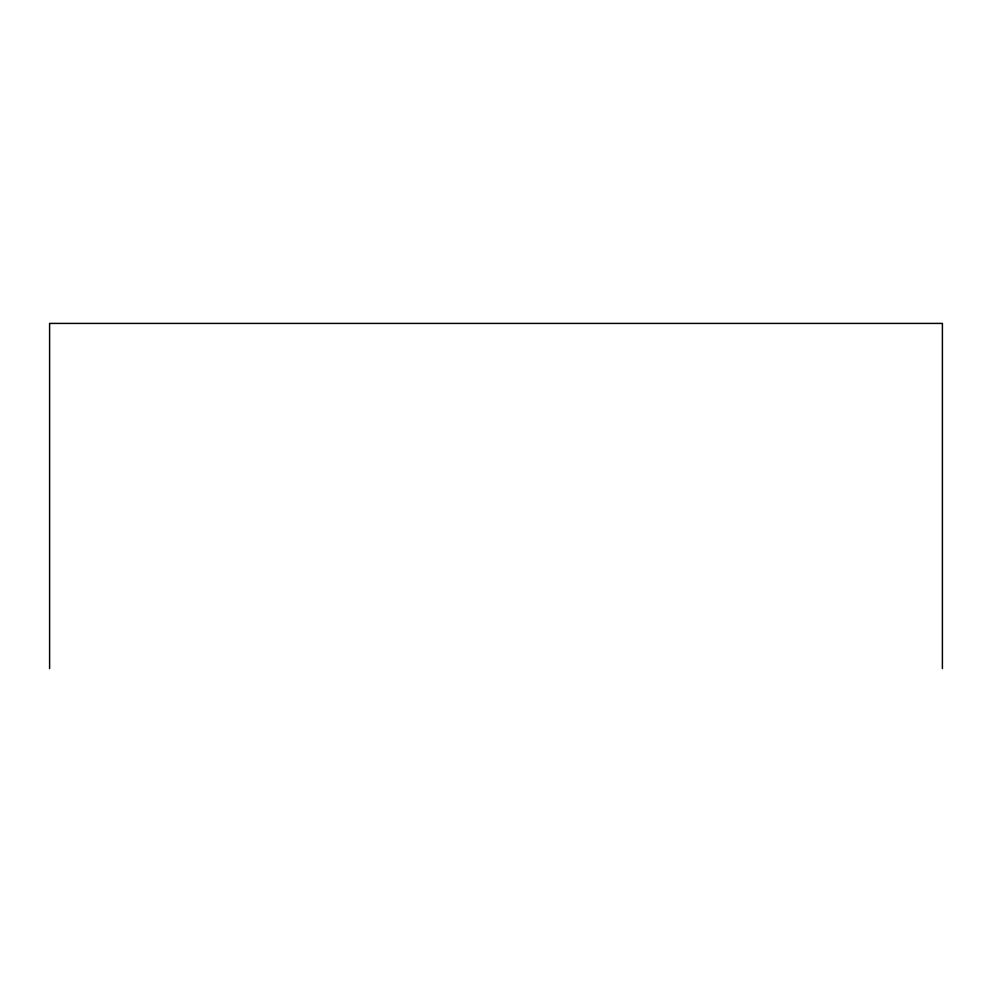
<?xml version="1.0" encoding="UTF-8"?>
<svg xmlns="http://www.w3.org/2000/svg" width="992" height="992" viewBox="0 0 992 992"><rect width="100%" height="100%" fill="white"/><g stroke="black" fill="none" stroke-linecap="round" stroke-linejoin="round"><path stroke-width="1.49" d="M942.4 668.583L942.4 323.417L49.6 323.417L49.6 668.583"/></g></svg>
